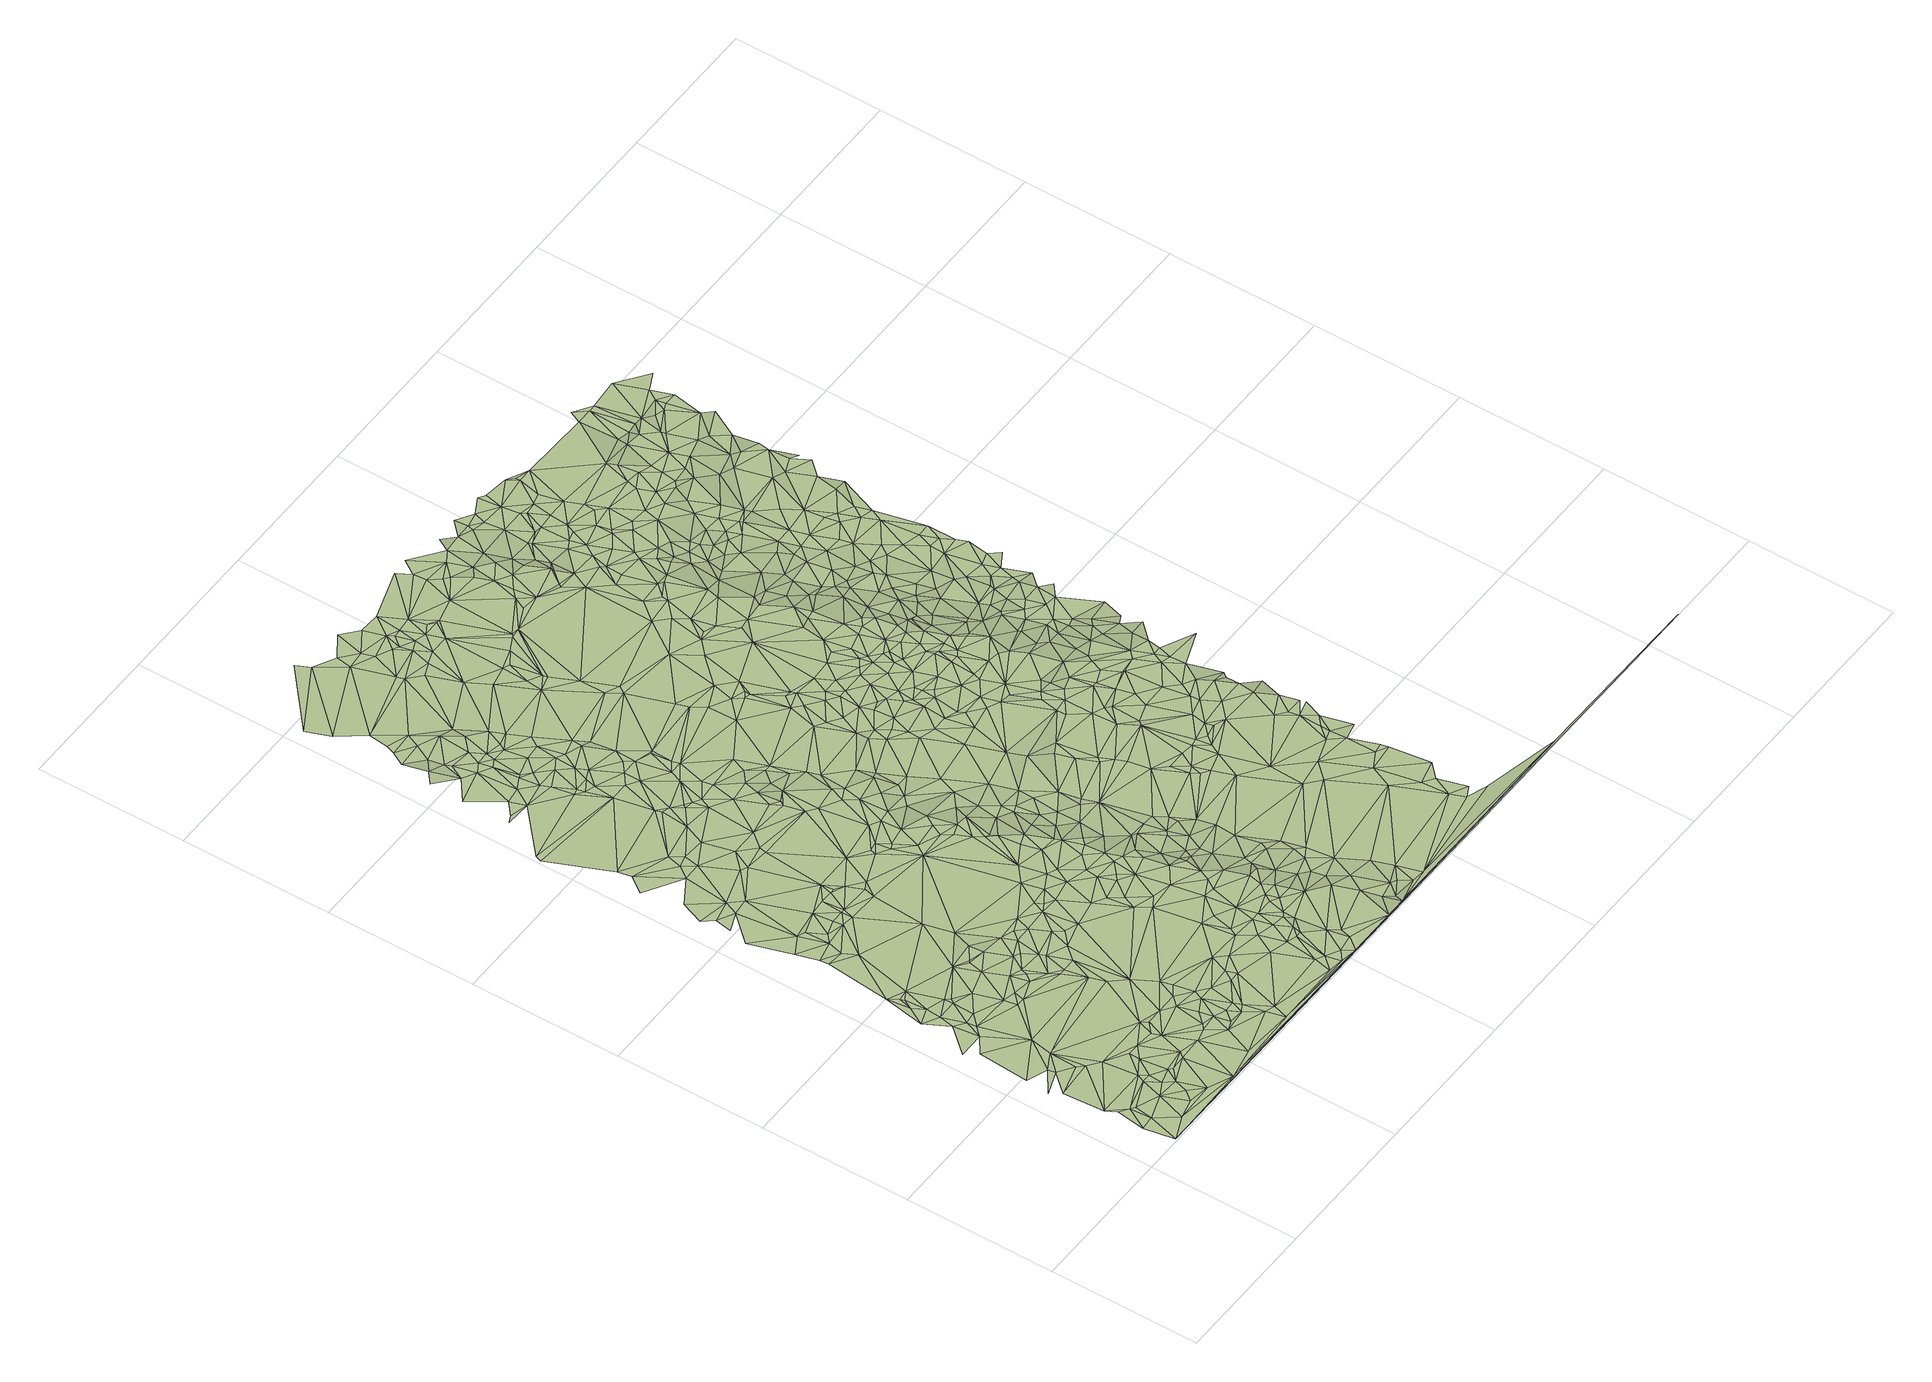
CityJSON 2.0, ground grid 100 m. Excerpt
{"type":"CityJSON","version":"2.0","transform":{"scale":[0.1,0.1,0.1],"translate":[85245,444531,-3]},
"CityObjects":{
"terrain1":{"type":"TINRelief","geometry":[{"type":"CompositeSurface","lod":"2","boundaries":[[[0,1,2]],[[3,0,4]],[[4,0,2]],[[5,2,1]],[[6,3,4]],[[7,4,2]],[[8,7,2]],[[8,2,5]],[[9,10,6]],[[11,6,4]],[[12,4,7]],[[13,14,15]],[[5,1,16]],[[8,5,17]],[[10,18,15]],[[8,12,7]],[[9,18,10]],[[19,17,5]],[[20,9,6]],[[11,4,12]],[[11,20,6]],[[21,22,13]],[[21,23,22]],[[8,17,24]],[[13,15,25]],[[26,12,8]],[[25,15,18]],[[27,8,24]],[[24,17,19]],[[27,26,8]],[[28,29,30]],[[25,18,9]],[[19,5,16]],[[31,12,26]],[[21,13,25]],[[11,12,31]],[[21,29,23]],[[27,24,19]],[[25,9,20]],[[31,26,32]],[[27,32,26]],[[30,33,34]],[[35,11,31]],[[30,29,36]],[[37,20,11]],[[21,38,29]],[[36,29,38]],[[34,33,39]],[[30,36,33]],[[27,40,32]],[[35,31,32]],[[41,34,39]],[[42,34,41]],[[27,19,43]],[[37,11,35]],[[27,43,40]],[[44,36,38]],[[19,16,43]],[[41,39,45]],[[42,41,46]],[[47,33,36]],[[37,48,20]],[[41,45,46]],[[25,20,49]],[[33,50,39]],[[40,51,32]],[[35,32,51]],[[44,47,36]],[[52,38,21]],[[37,35,48]],[[53,45,39]],[[42,46,53]],[[47,50,33]],[[46,45,53]],[[40,43,51]],[[53,39,50]],[[54,44,38]],[[48,35,51]],[[48,49,20]],[[47,55,50]],[[44,56,47]],[[43,16,57]],[[52,54,38]],[[21,25,58]],[[52,21,59]],[[60,42,53]],[[56,55,47]],[[48,51,61]],[[43,57,51]],[[54,56,44]],[[60,62,42]],[[57,16,63]],[[48,61,64]],[[65,53,50]],[[61,51,57]],[[48,64,49]],[[65,50,55]],[[62,66,67]],[[68,69,70]],[[52,71,54]],[[16,1,72]],[[73,25,49]],[[68,67,74]],[[65,55,56]],[[52,59,71]],[[59,21,58]],[[64,61,75]],[[60,66,62]],[[64,75,49]],[[66,74,67]],[[61,57,76]],[[54,77,56]],[[68,74,69]],[[16,78,63]],[[57,63,79]],[[80,70,69]],[[54,71,81]],[[61,82,75]],[[59,83,71]],[[61,76,84]],[[85,80,86]],[[58,25,73]],[[57,79,76]],[[65,56,77]],[[75,82,49]],[[54,81,77]],[[86,87,88]],[[74,89,69]],[[60,53,90]],[[61,84,91]],[[60,92,66]],[[93,88,87]],[[71,83,81]],[[61,91,82]],[[94,89,74]],[[92,74,66]],[[65,90,53]],[[80,87,86]],[[59,95,83]],[[76,79,96]],[[76,96,84]],[[65,77,97]],[[63,98,79]],[[80,69,99]],[[89,100,69]],[[92,94,74]],[[81,83,101]],[[82,102,49]],[[65,97,103]],[[104,96,79]],[[59,58,95]],[[94,100,89]],[[105,84,96]],[[91,84,105]],[[106,81,101]],[[101,83,107]],[[80,99,87]],[[77,81,108]],[[100,99,69]],[[109,104,79]],[[60,110,92]],[[77,111,97]],[[93,87,112]],[[95,107,83]],[[73,49,102]],[[65,103,113]],[[92,114,94]],[[82,91,115]],[[106,101,107]],[[63,78,98]],[[116,96,104]],[[117,118,112]],[[94,114,100]],[[106,108,81]],[[97,111,103]],[[77,108,111]],[[119,105,96]],[[119,91,105]],[[109,79,98]],[[60,90,110]],[[109,116,104]],[[95,120,107]],[[119,96,116]],[[82,115,121]],[[113,103,111]],[[65,113,122]],[[58,120,95]],[[106,107,123]],[[124,114,92]],[[82,121,102]],[[125,115,91]],[[124,100,114]],[[106,126,108]],[[125,91,119]],[[109,127,116]],[[65,122,90]],[[120,128,107]],[[110,124,92]],[[129,87,99]],[[130,131,117]],[[119,116,127]],[[106,123,126]],[[58,73,132]],[[117,112,133]],[[134,112,87]],[[58,132,120]],[[109,98,135]],[[109,135,127]],[[123,107,128]],[[124,136,100]],[[73,102,132]],[[125,137,115]],[[110,138,124]],[[111,108,139]],[[115,137,121]],[[113,111,139]],[[100,140,99]],[[120,132,128]],[[141,98,78]],[[141,135,98]],[[16,72,78]],[[119,127,142]],[[124,138,136]],[[130,117,133]],[[126,143,108]],[[125,119,142]],[[129,134,87]],[[122,113,139]],[[126,123,143]],[[134,133,112]],[[136,140,100]],[[108,143,139]],[[144,127,135]],[[110,145,138]],[[132,102,146]],[[147,148,149]],[[138,150,136]],[[110,90,145]],[[129,99,151]],[[147,149,131]],[[128,132,146]],[[140,151,99]],[[144,142,127]],[[152,135,141]],[[123,128,153]],[[134,154,133]],[[130,133,154]],[[123,155,143]],[[136,150,140]],[[143,156,139]],[[138,157,150]],[[158,137,125]],[[158,121,137]],[[122,139,159]],[[128,146,153]],[[144,135,152]],[[138,145,160]],[[158,125,142]],[[138,160,157]],[[141,78,161]],[[162,131,130]],[[150,163,140]],[[123,153,155]],[[143,155,156]],[[102,164,146]],[[165,142,144]],[[166,167,168]],[[157,163,150]],[[129,169,134]],[[139,156,159]],[[170,154,134]],[[157,140,163]],[[168,148,171]],[[129,151,169]],[[172,102,121]],[[173,153,146]],[[158,142,165]],[[155,159,156]],[[174,130,154]],[[165,144,152]],[[166,168,175]],[[169,170,134]],[[140,176,151]],[[145,177,160]],[[90,122,178]],[[160,177,157]],[[173,146,164]],[[152,141,179]],[[147,171,148]],[[151,180,169]],[[157,181,140]],[[153,182,155]],[[174,154,170]],[[145,90,178]],[[147,131,162]],[[183,175,184]],[[165,152,185]],[[182,159,155]],[[151,176,180]],[[173,182,153]],[[122,159,186]],[[175,168,187]],[[188,164,102]],[[157,177,181]],[[158,189,121]],[[140,181,176]],[[158,165,185]],[[190,191,192]],[[183,184,191]],[[78,193,161]],[[194,130,174]],[[173,164,182]],[[141,161,195]],[[141,195,179]],[[194,162,130]],[[169,196,170]],[[184,175,187]],[[145,178,177]],[[182,197,159]],[[198,187,168]],[[185,152,179]],[[169,180,196]],[[199,192,191]],[[192,200,201]],[[202,168,171]],[[202,198,168]],[[78,72,193]],[[172,188,102]],[[122,186,178]],[[203,182,164]],[[172,121,189]],[[199,200,192]],[[184,204,191]],[[199,191,204]],[[177,205,181]],[[158,185,206]],[[182,207,197]],[[186,159,197]],[[174,170,208]],[[209,187,198]],[[203,207,182]],[[210,184,187]],[[201,211,212]],[[201,200,211]],[[209,210,187]],[[208,170,196]],[[213,203,164]],[[194,174,214]],[[215,204,184]],[[202,171,216]],[[147,217,171]],[[217,216,171]],[[177,178,205]],[[180,176,218]],[[219,197,207]],[[194,214,162]],[[185,179,220]],[[174,221,214]],[[158,206,189]],[[222,199,204]],[[209,198,223]],[[210,215,184]],[[188,213,164]],[[224,210,209]],[[203,219,207]],[[225,195,161]],[[224,209,223]],[[181,218,176]],[[181,205,226]],[[227,198,202]],[[147,228,217]],[[212,229,230]],[[185,220,206]],[[174,208,221]],[[225,161,193]],[[222,204,215]],[[231,200,199]],[[227,202,216]],[[217,232,216]],[[186,197,219]],[[147,162,233]],[[196,180,218]],[[211,229,212]],[[234,179,195]],[[224,235,210]],[[227,223,198]],[[235,215,210]],[[236,230,229]],[[217,228,232]],[[237,214,221]],[[147,233,228]],[[231,211,200]],[[238,162,214]],[[220,179,234]],[[222,231,199]],[[239,224,223]],[[205,240,226]],[[213,241,203]],[[235,242,215]],[[222,215,242]],[[237,221,243]],[[203,241,219]],[[206,244,189]],[[245,195,225]],[[239,235,224]],[[188,246,213]],[[225,193,247]],[[248,216,232]],[[178,249,205]],[[181,226,250]],[[243,221,208]],[[249,240,205]],[[227,216,248]],[[233,162,238]],[[245,234,195]],[[208,196,251]],[[228,252,232]],[[231,229,211]],[[253,186,219]],[[237,254,214]],[[193,72,247]],[[243,208,255]],[[188,256,246]],[[244,257,189]],[[258,244,206]],[[259,223,227]],[[258,206,220]],[[260,240,249]],[[261,242,235]],[[228,233,262]],[[178,186,263]],[[178,264,249]],[[265,266,267]],[[239,223,259]],[[268,222,242]],[[239,261,235]],[[269,220,234]],[[251,196,270]],[[172,271,188]],[[248,232,252]],[[213,246,272]],[[245,225,273]],[[250,226,240]],[[253,219,241]],[[264,260,249]],[[237,243,254]],[[228,262,252]],[[208,251,255]],[[188,271,256]],[[238,214,254]],[[268,231,222]],[[196,274,270]],[[225,247,275]],[[196,218,274]],[[213,272,241]],[[263,186,253]],[[259,227,248]],[[181,276,218]],[[181,250,276]],[[245,277,234]],[[254,243,255]],[[261,278,242]],[[262,233,238]],[[172,189,279]],[[258,220,269]],[[280,229,231]],[[273,225,275]],[[256,281,246]],[[282,257,244]],[[269,234,277]],[[247,72,283]],[[284,267,236]],[[279,189,257]],[[260,285,240]],[[258,282,244]],[[239,286,261]],[[287,264,178]],[[245,273,277]],[[264,288,260]],[[253,241,289]],[[290,268,242]],[[259,248,291]],[[290,242,278]],[[239,259,286]],[[268,280,231]],[[255,251,292]],[[272,246,281]],[[293,178,263]],[[247,283,275]],[[172,294,271]],[[1,295,72]],[[250,240,285]],[[248,252,296]],[[297,254,255]],[[258,269,298]],[[262,299,252]],[[261,300,278]],[[301,236,229]],[[241,302,289]],[[256,271,303]],[[297,255,292]],[[286,259,291]],[[262,238,304]],[[260,288,285]],[[272,302,241]],[[273,305,277]],[[269,277,306]],[[238,254,307]],[[251,270,308]],[[290,280,268]],[[309,287,178]],[[258,298,282]],[[279,257,282]],[[274,310,270]],[[248,296,291]],[[172,279,294]],[[298,269,306]],[[286,311,261]],[[256,303,281]],[[273,275,305]],[[263,253,312]],[[309,178,293]],[[261,311,300]],[[290,278,300]],[[238,307,304]],[[310,308,270]],[[253,289,312]],[[313,288,264]],[[306,277,305]],[[275,283,314]],[[262,304,299]],[[272,281,315]],[[252,299,316]],[[292,251,317]],[[313,264,287]],[[274,218,318]],[[251,308,317]],[[298,306,319]],[[265,320,266]],[[286,291,321]],[[296,252,316]],[[294,303,271]],[[274,318,310]],[[276,318,218]],[[280,301,229]],[[283,72,322]],[[306,305,319]],[[293,263,323]],[[297,324,254]],[[315,281,303]],[[325,276,250]],[[254,324,307]],[[318,308,310]],[[302,326,289]],[[327,263,312]],[[279,282,328]],[[286,321,311]],[[272,329,302]],[[298,330,282]],[[288,331,285]],[[298,319,332]],[[321,291,296]],[[323,263,333]],[[272,315,329]],[[327,333,263]],[[284,265,267]],[[334,250,285]],[[304,316,299]],[[304,307,335]],[[314,283,322]],[[309,336,287]],[[317,308,337]],[[313,338,288]],[[329,315,303]],[[318,337,308]],[[298,332,330]],[[294,279,339]],[[336,313,287]],[[307,324,340]],[[334,325,250]],[[292,317,341]],[[297,292,342]],[[309,293,336]],[[343,305,275]],[[312,289,344]],[[335,307,340]],[[296,316,345]],[[321,296,345]],[[346,318,276]],[[339,279,328]],[[334,285,331]],[[304,347,316]],[[348,332,319]],[[344,289,326]],[[284,236,349]],[[349,236,301]],[[319,305,343]],[[288,350,331]],[[325,346,276]],[[351,303,294]],[[302,352,326]],[[302,329,352]],[[290,353,280]],[[323,333,354]],[[304,335,347]],[[338,350,288]],[[297,342,324]],[[275,314,355]],[[328,282,356]],[[282,330,357]],[[327,312,358]],[[293,323,359]],[[336,338,313]],[[360,329,303]],[[348,330,332]],[[327,358,333]],[[335,340,347]],[[361,317,337]],[[292,341,342]],[[293,359,336]],[[359,323,354]],[[290,300,362]],[[294,339,363]],[[318,364,337]],[[348,319,343]],[[341,317,361]],[[351,294,363]],[[312,365,358]],[[360,303,366]],[[282,357,356]],[[351,366,303]],[[312,344,365]],[[334,367,325]],[[360,352,329]],[[311,368,300]],[[354,333,369]],[[370,334,331]],[[352,371,326]],[[339,328,372]],[[367,346,325]],[[348,373,330]],[[344,326,371]],[[346,374,318]],[[361,337,364]],[[336,375,338]],[[280,376,301]],[[333,358,369]],[[311,321,368]],[[374,364,318]],[[343,275,355]],[[331,350,377]],[[314,322,378]],[[359,354,369]],[[357,330,373]],[[341,361,379]],[[370,331,377]],[[336,359,375]],[[328,356,372]],[[348,380,373]],[[348,343,380]],[[339,372,363]],[[280,353,376]],[[381,358,365]],[[342,341,379]],[[360,366,382]],[[344,371,383]],[[351,363,384]],[[367,385,346]],[[361,364,379]],[[351,386,366]],[[387,371,352]],[[388,365,344]],[[314,378,355]],[[334,389,367]],[[321,345,390]],[[385,374,346]],[[338,391,350]],[[351,384,392]],[[360,393,352]],[[374,379,364]],[[290,362,353]],[[370,389,334]],[[345,316,394]],[[382,366,386]],[[351,392,386]],[[284,395,265]],[[396,340,324]],[[383,371,387]],[[381,365,388]],[[369,358,397]],[[398,384,363]],[[316,347,394]],[[359,369,399]],[[381,397,358]],[[338,375,391]],[[359,399,375]],[[360,382,393]],[[357,400,356]],[[357,373,401]],[[396,347,340]],[[300,368,362]],[[402,344,383]],[[370,377,403]],[[391,377,350]],[[363,372,404]],[[380,405,373]],[[380,343,405]],[[398,392,384]],[[367,406,385]],[[387,352,393]],[[407,324,342]],[[388,344,402]],[[408,322,409]],[[398,363,404]],[[372,356,410]],[[357,401,400]],[[284,349,411]],[[378,322,408]],[[412,386,392]],[[370,403,389]],[[367,389,406]],[[382,386,413]],[[414,381,388]],[[284,415,395]],[[399,369,416]],[[402,383,387]],[[398,412,392]],[[405,401,373]],[[416,369,397]],[[375,399,391]],[[356,400,410]],[[414,397,381]],[[343,355,417]],[[377,418,403]],[[376,419,301]],[[407,342,379]],[[382,413,393]],[[349,301,420]],[[284,411,415]],[[405,343,421]],[[321,390,368]],[[372,422,404]],[[372,410,422]],[[389,403,423]],[[398,424,412]],[[425,408,409]],[[343,417,421]],[[412,426,386]],[[401,410,400]],[[398,404,424]],[[414,388,427]],[[391,428,377]],[[429,416,397]],[[376,353,419]],[[429,397,414]],[[389,423,406]],[[427,388,402]],[[413,386,426]],[[430,411,349]],[[423,403,418]],[[377,428,418]],[[378,431,355]],[[374,432,379]],[[378,408,433]],[[395,415,434]],[[385,432,374]],[[345,394,390]],[[399,416,435]],[[301,419,420]],[[433,408,425]],[[399,435,391]],[[417,355,431]],[[412,424,436]],[[429,414,437]],[[405,438,401]],[[430,349,420]],[[439,324,407]],[[425,409,440]],[[401,441,410]],[[442,393,413]],[[443,387,393]],[[414,427,437]],[[362,444,353]],[[429,445,416]],[[412,436,426]],[[402,387,443]],[[396,324,439]],[[394,347,446]],[[378,433,431]],[[396,446,347]],[[362,368,447]],[[422,410,441]],[[405,421,438]],[[413,426,448]],[[427,402,449]],[[419,353,450]],[[385,406,451]],[[404,422,452]],[[435,428,391]],[[433,425,453]],[[415,411,454]],[[442,413,448]],[[436,448,426]],[[429,437,445]],[[424,404,455]],[[445,435,416]],[[362,447,444]],[[456,421,417]],[[453,425,440]],[[423,457,406]],[[443,393,442]],[[401,458,441]],[[401,438,458]],[[456,417,431]],[[430,454,411]],[[415,459,434]],[[422,441,460]],[[461,447,368]],[[402,443,449]],[[424,455,436]],[[427,462,437]],[[419,450,420]],[[423,418,463]],[[464,440,409]],[[456,438,421]],[[430,420,465]],[[436,466,448]],[[442,448,467]],[[422,460,452]],[[427,449,462]],[[468,431,433]],[[461,368,469]],[[470,368,390]],[[415,454,459]],[[404,452,455]],[[407,379,471]],[[444,472,353]],[[450,353,472]],[[470,469,368]],[[445,437,462]],[[430,465,454]],[[473,433,453]],[[447,474,444]],[[385,451,432]],[[467,448,475]],[[461,474,447]],[[443,442,467]],[[465,420,476]],[[475,448,466]],[[456,431,468]],[[477,418,428]],[[450,476,420]],[[473,453,440]],[[478,449,443]],[[460,441,479]],[[471,379,432]],[[436,480,466]],[[462,449,478]],[[438,481,458]],[[458,479,441]],[[456,481,438]],[[454,465,482]],[[436,455,480]],[[473,468,433]],[[483,390,394]],[[452,460,479]],[[482,465,476]],[[406,457,451]],[[423,463,457]],[[483,470,390]],[[481,479,458]],[[435,484,428]],[[473,440,464]],[[475,466,480]],[[450,485,476]],[[486,444,474]],[[461,486,474]],[[445,487,435]],[[454,482,488]],[[482,476,488]],[[477,463,418]],[[439,407,489]],[[450,472,485]],[[454,490,459]],[[486,472,444]],[[488,476,485]],[[445,462,491]],[[396,492,446]],[[454,488,490]],[[396,439,492]],[[461,469,493]],[[72,295,322]],[[477,428,484]],[[489,407,494]],[[470,493,469]],[[462,478,495]],[[451,496,432]],[[478,443,497]],[[461,498,486]],[[407,471,494]],[[499,451,457]],[[488,485,500]],[[499,457,463]],[[443,467,501]],[[467,475,501]],[[435,487,484]],[[394,446,502]],[[472,503,485]],[[439,489,492]],[[488,500,490]],[[445,491,487]],[[483,394,502]],[[451,504,496]],[[505,432,496]],[[500,485,506]],[[486,498,472]],[[475,480,507]],[[499,463,508]],[[506,485,503]],[[471,432,505]],[[509,455,452]],[[477,510,463]],[[510,508,463]],[[461,493,498]],[[511,503,472]],[[512,452,479]],[[489,494,513]],[[509,480,455]],[[491,462,514]],[[494,471,515]],[[499,516,451]],[[512,479,481]],[[500,506,511]],[[511,472,517]],[[498,517,472]],[[502,446,492]],[[506,503,511]],[[518,481,456]],[[451,516,504]],[[514,462,495]],[[494,515,513]],[[478,497,495]],[[519,496,504]],[[499,508,520]],[[492,489,521]],[[519,505,496]],[[522,515,471]],[[489,513,521]],[[477,523,510]],[[483,524,470]],[[477,484,523]],[[510,520,508]],[[443,525,497]],[[526,456,468]],[[527,471,505]],[[521,513,515]],[[443,501,528]],[[443,528,525]],[[526,468,473]],[[295,409,322]],[[522,471,527]],[[499,520,529]],[[475,507,501]],[[499,529,516]],[[530,515,522]],[[498,493,517]],[[487,531,484]],[[532,473,464]],[[533,500,511]],[[521,515,530]],[[527,505,519]],[[490,500,534]],[[523,484,531]],[[519,504,535]],[[480,536,507]],[[504,516,535]],[[530,522,527]],[[533,511,517]],[[510,523,537]],[[480,538,536]],[[510,537,520]],[[491,514,539]],[[492,521,540]],[[509,538,480]],[[509,452,512]],[[541,495,497]],[[527,519,542]],[[514,495,539]],[[516,529,543]],[[523,531,544]],[[545,529,520]],[[519,535,542]],[[483,502,524]],[[502,492,540]],[[539,495,541]],[[541,497,525]],[[530,527,546]],[[470,547,493]],[[516,548,535]],[[523,544,537]],[[493,549,517]],[[491,550,487]],[[551,500,533]],[[487,552,531]],[[545,543,529]],[[518,512,481]],[[527,542,546]],[[542,535,548]],[[295,464,409]],[[545,520,553]],[[537,553,520]],[[507,554,501]],[[544,531,555]],[[516,543,556]],[[533,517,549]],[[521,530,557]],[[516,556,548]],[[558,534,500]],[[518,456,526]],[[551,558,500]],[[542,548,559]],[[560,554,507]],[[560,507,536]],[[491,539,550]],[[544,555,561]],[[542,559,546]],[[562,501,554]],[[545,556,543]],[[493,563,549]],[[538,560,536]],[[537,564,553]],[[544,565,537]],[[544,561,565]],[[555,531,552]],[[521,557,540]],[[487,566,552]],[[545,553,567]],[[493,568,563]],[[569,541,525]],[[1,570,295]],[[470,524,547]],[[502,540,571]],[[557,530,546]],[[560,562,554]],[[553,564,567]],[[526,473,532]],[[572,528,501]],[[537,565,564]],[[573,539,541]],[[572,525,528]],[[545,567,556]],[[559,548,574]],[[532,464,575]],[[487,550,566]],[[556,574,548]],[[576,551,533]],[[538,577,560]],[[509,577,538]],[[561,555,578]],[[579,546,559]],[[567,564,580]],[[565,581,564]],[[576,533,582]],[[572,501,562]],[[509,512,583]],[[580,564,581]],[[533,549,584]],[[575,464,585]],[[555,552,578]],[[549,563,568]],[[560,586,562]],[[587,502,571]],[[582,533,588]],[[571,540,557]],[[561,589,565]],[[567,590,556]],[[547,568,493]],[[591,550,539]],[[509,583,577]],[[524,502,587]],[[559,574,592]],[[565,593,581]],[[577,586,560]],[[533,584,588]],[[557,546,579]],[[573,541,569]],[[579,559,592]],[[556,590,574]],[[573,591,539]],[[569,525,572]],[[561,578,589]],[[549,568,594]],[[578,552,566]],[[567,580,595]],[[551,596,558]],[[565,589,593]],[[576,596,551]],[[584,549,594]],[[580,581,597]],[[567,595,590]],[[598,512,518]],[[598,583,512]],[[572,562,586]],[[581,593,597]],[[576,582,596]],[[599,571,600]],[[577,601,586]],[[592,574,602]],[[590,602,574]],[[596,603,558]],[[599,604,571]],[[571,557,605]],[[579,592,606]],[[594,568,607]],[[582,588,608]],[[587,571,604]],[[580,597,595]],[[589,597,593]],[[550,609,566]],[[586,601,610]],[[584,594,607]],[[571,605,600]],[[572,586,610]],[[611,578,566]],[[588,584,608]],[[609,612,566]],[[579,606,613]],[[557,579,614]],[[582,608,596]],[[592,602,606]],[[599,600,604]],[[615,550,591]],[[518,526,616]],[[617,589,578]],[[618,619,568]],[[590,620,602]],[[611,566,612]],[[590,595,620]],[[621,569,572]],[[573,615,591]],[[547,618,568]],[[601,622,610]],[[614,579,613]],[[623,577,583]],[[598,518,616]],[[615,609,550]],[[524,587,624]],[[625,573,569]],[[526,532,626]],[[606,602,627]],[[524,628,547]],[[617,578,611]],[[596,629,603]],[[630,612,609]],[[623,601,577]],[[608,584,631]],[[613,606,632]],[[557,633,605]],[[621,634,569]],[[584,607,631]],[[568,635,607]],[[568,619,635]],[[524,624,628]],[[526,626,616]],[[606,627,632]],[[587,604,624]],[[625,569,634]],[[595,636,620]],[[295,585,464]],[[617,637,589]],[[602,638,627]],[[602,620,638]],[[630,611,612]],[[589,639,597]],[[640,622,601]],[[615,630,609]],[[596,608,629]],[[641,610,622]],[[605,633,600]],[[532,575,642]],[[643,572,610]],[[614,613,632]],[[644,583,598]],[[557,614,645]],[[626,532,646]],[[557,645,633]],[[647,595,597]],[[643,621,572]],[[637,639,589]],[[648,619,618]],[[636,649,620]],[[532,642,646]],[[620,649,638]],[[604,600,650]],[[547,648,618]],[[595,651,636]],[[652,630,615]],[[573,653,615]],[[628,654,547]],[[625,653,573]],[[621,655,634]],[[608,631,656]],[[643,610,641]],[[640,641,622]],[[623,640,601]],[[608,656,629]],[[657,632,627]],[[607,658,631]],[[630,659,611]],[[628,624,660]],[[661,607,635]],[[598,616,662]],[[663,627,638]],[[661,658,607]],[[647,597,639]],[[635,619,664]],[[650,600,633]],[[614,632,657]],[[648,664,619]],[[665,617,611]],[[652,666,630]],[[665,637,617]],[[616,626,667]],[[647,651,595]],[[643,655,621]],[[625,634,668]],[[666,659,630]],[[667,626,646]],[[669,649,636]],[[663,638,649]],[[653,652,615]],[[624,604,670]],[[628,660,671]],[[672,623,583]],[[663,657,627]],[[628,671,654]],[[656,631,658]],[[637,673,639]],[[623,641,640]],[[645,614,674]],[[654,675,547]],[[547,675,648]],[[676,661,635]],[[634,655,677]],[[651,678,636]],[[644,679,583]],[[676,658,661]],[[624,680,660]],[[625,668,653]],[[635,664,681]],[[665,673,637]],[[656,682,629]],[[648,681,664]],[[598,662,683]],[[604,650,670]],[[678,669,636]],[[663,649,669]],[[644,598,683]],[[614,657,684]],[[652,685,666]],[[647,639,686]],[[682,687,629]],[[686,639,673]],[[645,688,633]],[[668,634,677]],[[614,684,674]],[[616,689,662]],[[676,635,681]],[[647,686,651]],[[690,665,611]],[[679,672,583]],[[616,667,689]],[[653,685,652]],[[659,691,611]],[[654,671,692]],[[693,643,641]],[[660,680,671]],[[650,633,694]],[[654,692,695]],[[633,688,696]],[[624,670,680]],[[697,655,643]],[[698,641,623]],[[699,657,663]],[[633,696,694]],[[700,686,673]],[[701,651,686]],[[645,674,688]],[[666,702,659]],[[665,700,673]],[[654,695,675]],[[676,703,658]],[[653,668,704]],[[701,678,651]],[[705,656,658]],[[653,704,685]],[[690,611,706]],[[648,707,681]],[[663,669,708]],[[684,657,699]],[[709,682,656]],[[710,677,655]],[[676,681,711]],[[701,686,700]],[[678,708,669]],[[666,685,702]],[[648,675,712]],[[683,662,713]],[[689,713,662]],[[693,641,698]],[[706,611,691]],[[714,674,684]],[[644,683,715]],[[697,643,693]],[[680,716,671]],[[688,674,714]],[[710,655,697]],[[699,663,717]],[[648,712,707]],[[676,711,703]],[[663,708,718]],[[644,715,719]],[[720,685,704]],[[709,656,705]],[[705,658,703]],[[692,671,721]],[[722,684,699]],[[680,670,716]],[[723,668,677]],[[701,724,678]],[[695,712,675]],[[725,704,668]],[[711,681,707]],[[724,708,678]],[[702,691,659]],[[726,701,700]],[[670,650,727]],[[709,728,682]],[[665,729,700]],[[692,721,695]],[[717,663,718]],[[644,719,679]],[[650,694,727]],[[696,688,730]],[[696,731,694]],[[671,716,721]],[[690,729,665]],[[728,732,682]],[[722,699,717]],[[733,715,683]],[[723,677,710]],[[672,734,623]],[[726,724,701]],[[720,704,725]],[[726,700,735]],[[698,623,734]],[[696,730,731]],[[736,702,685]],[[723,725,668]],[[720,736,685]],[[737,719,715]],[[738,688,714]],[[714,684,739]],[[695,740,712]],[[711,741,703]],[[710,697,742]],[[743,718,708]],[[743,708,724]],[[709,744,728]],[[679,745,672]],[[729,735,700]],[[690,706,729]],[[711,707,746]],[[739,684,722]],[[670,747,716]],[[712,748,707]],[[749,697,693]],[[737,679,719]],[[709,705,744]],[[737,715,733]],[[705,703,741]],[[721,750,695]],[[726,751,724]],[[738,730,688]],[[752,693,698]],[[753,717,718]],[[695,750,740]],[[670,727,747]],[[754,722,717]],[[721,716,755]],[[726,735,756]],[[728,757,732]],[[746,707,748]],[[712,740,748]],[[706,691,758]],[[742,697,749]],[[738,714,759]],[[753,718,743]],[[672,745,760]],[[755,716,761]],[[751,762,724]],[[744,757,728]],[[743,724,762]],[[711,746,763]],[[711,763,741]],[[764,694,731]],[[729,756,735]],[[764,727,694]],[[702,765,691]],[[736,766,702]],[[759,714,739]],[[679,767,745]],[[716,747,761]],[[754,717,753]],[[768,720,725]],[[749,693,752]],[[737,769,679]],[[754,739,722]],[[723,710,770]],[[770,710,742]],[[726,771,751]],[[672,760,734]],[[726,756,771]],[[768,736,720]],[[772,731,730]],[[768,725,723]],[[773,702,766]],[[774,729,706]],[[746,748,775]],[[751,776,762]],[[743,762,776]],[[698,734,777]],[[744,705,778]],[[705,741,779]],[[765,758,691]],[[752,698,777]],[[738,772,730]],[[780,706,758]],[[721,755,781]],[[755,761,782]],[[773,765,702]],[[760,745,767]],[[721,781,750]],[[751,783,776]],[[740,784,748]],[[785,727,786]],[[785,747,727]],[[729,787,756]],[[761,747,782]],[[764,786,727]],[[744,778,757]],[[753,743,788]],[[763,746,789]],[[780,774,706]],[[750,784,740]],[[790,738,759]],[[771,783,751]],[[789,746,775]],[[742,749,791]],[[755,782,781]],[[792,741,763]],[[743,776,788]],[[768,723,770]],[[754,753,788]],[[793,766,736]],[[772,794,731]],[[705,779,778]],[[771,756,787]],[[748,795,775]],[[764,731,794]],[[790,772,738]],[[796,759,739]],[[754,797,739]],[[768,793,736]],[[770,742,791]],[[779,741,792]],[[747,798,782]],[[799,773,766]],[[790,759,796]],[[749,752,800]],[[784,795,748]],[[752,777,801]],[[760,802,734]],[[803,776,783]],[[771,804,783]],[[802,777,734]],[[785,798,747]],[[750,781,805]],[[763,789,806]],[[757,778,807]],[[773,808,765]],[[809,781,782]],[[774,810,729]],[[792,763,806]],[[789,775,795]],[[811,754,788]],[[771,787,804]],[[750,805,784]],[[812,785,786]],[[813,758,765]],[[796,739,797]],[[811,797,754]],[[788,776,803]],[[793,799,766]],[[810,787,729]],[[752,801,800]],[[749,800,791]],[[768,770,814]],[[809,782,798]],[[813,780,758]],[[815,786,764]],[[799,808,773]],[[768,814,793]],[[804,816,783]],[[784,817,795]],[[770,791,818]],[[780,819,774]],[[814,770,818]],[[812,786,815]],[[778,779,820]],[[779,792,820]],[[821,798,785]],[[813,765,808]],[[784,805,817]],[[803,783,816]],[[790,822,772]],[[823,796,797]],[[778,824,807]],[[825,790,796]],[[792,806,820]],[[822,794,772]],[[788,803,826]],[[827,804,787]],[[812,828,785]],[[829,809,798]],[[830,764,794]],[[811,788,831]],[[789,795,832]],[[819,810,774]],[[813,819,780]],[[821,785,828]],[[789,833,806]],[[793,834,799]],[[814,818,835]],[[821,829,798]],[[809,836,781]],[[799,837,808]],[[838,787,810]],[[831,788,826]],[[793,814,839]],[[825,796,823]],[[840,817,805]],[[803,816,826]],[[781,836,805]],[[827,816,804]],[[830,815,764]],[[811,841,797]],[[795,817,842]],[[825,822,790]],[[843,787,838]],[[820,806,833]],[[844,813,808]],[[814,835,839]],[[823,797,841]],[[843,827,787]],[[778,845,824]],[[789,832,846]],[[799,834,847]],[[844,808,837]],[[789,846,833]],[[799,847,837]],[[793,848,834]],[[812,815,849]],[[829,836,809]],[[812,849,828]],[[844,819,813]],[[822,850,794]],[[811,831,851]],[[793,839,848]],[[778,820,852]],[[840,842,817]],[[830,794,850]],[[853,810,819]],[[791,854,818]],[[855,831,826]],[[856,826,816]],[[795,842,832]],[[853,838,810]],[[821,857,829]],[[836,840,805]],[[821,828,857]],[[825,823,858]],[[811,851,841]],[[820,833,859]],[[835,818,854]],[[855,826,856]],[[823,841,858]],[[844,837,860]],[[837,847,860]],[[855,851,831]],[[778,852,845]],[[861,843,838]],[[844,862,819]],[[863,828,849]],[[864,849,815]],[[865,815,830]],[[820,859,852]],[[834,866,847]],[[853,861,838]],[[846,832,842]],[[862,853,819]],[[827,867,816]],[[834,848,866]],[[863,857,828]],[[825,868,822]],[[860,847,869]],[[870,827,843]],[[856,816,867]],[[836,871,840]],[[871,842,840]],[[822,872,850]],[[864,815,865]],[[865,830,850]],[[839,873,848]],[[825,858,868]],[[874,836,829]],[[866,869,847]],[[874,829,857]],[[864,863,849]],[[875,841,851]],[[858,841,875]],[[876,855,856]],[[870,843,861]],[[853,877,861]],[[822,868,872]],[[876,851,855]],[[844,860,878]],[[879,859,833]],[[865,850,872]],[[862,877,853]],[[873,866,848]],[[870,880,827]],[[827,881,867]],[[844,878,862]],[[845,852,882]],[[827,880,881]],[[863,883,857]],[[876,856,867]],[[884,869,866]],[[879,852,859]],[[885,871,836]],[[860,869,886]],[[887,875,851]],[[864,888,863]],[[889,846,842]],[[890,864,865]],[[887,851,876]],[[845,882,879]],[[891,858,875]],[[891,868,858]],[[874,857,883]],[[874,885,836]],[[871,892,842]],[[865,872,893]],[[879,882,852]],[[861,877,894]],[[868,895,872]],[[896,833,846]],[[862,897,877]],[[870,861,894]],[[888,883,863]],[[860,886,878]],[[884,886,869]],[[890,888,864]],[[870,898,880]],[[890,865,893]],[[862,878,897]],[[893,872,895]],[[880,898,881]],[[885,899,871]],[[900,895,868]],[[897,894,877]],[[891,900,868]],[[901,875,887]],[[902,876,867]],[[889,842,892]],[[891,875,901]],[[870,903,898]],[[870,894,903]],[[879,833,896]],[[874,904,885]],[[902,867,881]],[[899,892,871]],[[874,883,905]],[[888,906,883]],[[907,887,876]],[[890,906,888]],[[878,908,897]],[[898,909,881]],[[890,893,910]],[[874,905,904]],[[896,846,889]],[[906,905,883]],[[901,887,907]],[[897,911,894]],[[890,910,906]],[[898,903,912]],[[902,881,909]],[[904,913,885]],[[885,913,899]],[[903,894,911]],[[914,907,876]],[[915,895,900]],[[914,876,902]],[[916,893,895]],[[898,912,909]],[[891,915,900]],[[917,910,893]],[[903,911,912]],[[899,918,892]],[[918,889,892]],[[919,891,901]],[[915,920,895]],[[917,893,916]],[[913,921,899]],[[905,922,904]],[[916,895,920]],[[912,923,909]],[[919,901,907]],[[891,924,915]],[[904,922,913]],[[902,909,925]],[[914,926,907]],[[899,921,927]],[[928,889,918]],[[899,927,918]],[[914,902,929]],[[928,896,889]],[[930,905,906]],[[931,923,912]],[[919,924,891]],[[925,909,923]],[[913,922,921]],[[932,906,910]],[[919,907,926]],[[902,933,929]],[[934,920,915]],[[914,929,926]],[[916,920,934]],[[902,925,933]],[[928,918,935]],[[924,934,915]],[[932,910,917]],[[930,922,905]],[[936,879,896]],[[918,927,935]],[[921,937,927]],[[922,937,921]],[[926,929,938]],[[932,917,916]],[[929,933,938]],[[919,926,938]],[[928,939,896]],[[924,940,934]],[[919,941,924]],[[942,930,906]],[[928,935,939]],[[916,934,943]],[[924,941,940]],[[932,942,906]],[[919,938,941]],[[944,935,927]],[[937,944,927]],[[945,937,922]],[[943,934,940]],[[930,945,922]],[[896,939,946]],[[944,939,935]],[[932,916,947]],[[936,896,946]],[[945,944,937]],[[916,943,948]],[[949,940,941]],[[947,916,948]],[[949,943,940]],[[930,950,945]],[[942,950,930]],[[951,939,944]],[[952,946,939]],[[945,953,944]],[[951,952,939]],[[932,954,942]],[[948,943,949]],[[955,951,944]],[[956,950,942]],[[950,953,945]],[[932,947,954]],[[955,944,957]],[[958,936,946]],[[953,957,944]],[[958,946,952]],[[951,959,952]],[[956,942,954]],[[947,948,960]],[[958,961,936]],[[947,962,954]],[[958,952,959]],[[963,951,955]],[[947,960,962]],[[950,964,953]],[[963,959,951]],[[956,965,950]],[[966,961,958]],[[950,965,964]],[[956,954,967]],[[966,958,959]],[[968,954,962]],[[969,955,957]],[[966,959,963]],[[970,963,955]],[[956,967,965]],[[953,971,957]],[[964,971,953]],[[970,955,969]],[[969,957,971]],[[970,972,963]],[[964,965,973]],[[966,963,974]],[[970,969,972]],[[964,973,971]],[[975,963,972]],[[969,971,976]],[[969,976,972]],[[974,963,975]],[[977,976,971]],[[977,972,976]],[[975,972,977]],[[974,975,978]]]}]}
},
"vertices":[
[210,200,23],[246,0,26],[305,210,23],[237,390,25],[293,350,26],[410,70,26],[198,460,25],[323,330,25],[476,270,23],[431,750,26],[178,730,26],[540,460,25],[516,410,26],[284,910,25],[129,800,26],[291,860,26],[839,10,25],[539,100,26],[391,790,26],[678,80,25],[512,690,25],[428,1120,24],[146,960,26],[171,1300,21],[594,170,24],[397,970,25],[569,320,22],[623,260,23],[112,1380,22],[281,1380,22],[260,1550,23],[575,410,25],[673,350,23],[277,1650,23],[173,1710,23],[652,530,24],[327,1500,23],[651,600,25],[339,1440,22],[288,1750,22],[698,330,23],[244,1830,22],[223,1980,22],[798,330,23],[409,1510,22],[277,1890,21],[267,1920,21],[411,1650,22],[732,600,24],[889,690,26],[407,1710,23],[828,370,23],[609,1340,23],[337,1930,22],[595,1430,22],[434,1680,23],[543,1610,18],[960,340,24],[1017,1130,25],[662,1340,24],[421,2310,25],[876,530,24],[266,2410,23],[1049,50,26],[855,590,24],[652,1820,18],[373,2400,25],[261,2470,24],[215,2610,28],[338,2680,30],[127,2890,28],[678,1410,23],[2053,0,23],[1049,1030,25],[401,2500,24],[922,650,24],[1045,360,24],[711,1660,20],[1397,30,24],[1124,240,25],[288,3070,32],[773,1510,22],[1029,650,24],[799,1390,25],[1082,390,24],[163,3020,30],[178,3130,31],[326,3160,31],[122,3200,31],[392,2660,28],[825,2150,26],[1110,590,24],[567,2520,24],[179,3350,32],[455,2550,24],[946,1280,25],[1167,370,22],[733,1760,17],[1365,150,24],[401,3080,32],[540,2710,28],[836,1440,24],[1134,930,27],[747,1770,16],[1189,270,22],[1149,460,23],[852,1480,23],[911,1340,24],[910,1580,24],[1288,260,24],[643,2510,25],[847,1740,19],[357,3460,30],[840,1840,16],[557,2580,25],[1168,650,23],[1245,340,24],[194,3720,32],[115,3610,31],[1245,510,23],[984,1280,26],[1217,780,26],[873,1960,25],[1005,1470,25],[640,2580,26],[1267,570,24],[954,1560,23],[1314,340,26],[1022,1430,25],[583,3240,31],[439,3640,31],[176,3810,32],[1076,1280,26],[416,3540,31],[476,3460,30],[1336,290,25],[647,2720,28],[1238,700,26],[667,2580,26],[989,1720,25],[749,2800,29],[1427,130,25],[1346,510,24],[1027,1630,24],[1457,450,25],[847,2500,29],[1154,1370,26],[642,4160,32],[15,4260,33],[1,4220,32],[732,2720,27],[626,3220,31],[1521,450,26],[1196,1510,26],[496,3560,30],[1136,1630,25],[1076,1690,25],[818,2680,27],[1545,640,26],[1168,1730,26],[865,2570,28],[1837,30,26],[696,3910,31],[766,2720,27],[1329,1420,27],[1500,520,25],[196,4560,32],[150,4540,32],[316,4530,33],[689,3350,32],[640,3550,30],[542,4360,32],[1674,1140,30],[1241,1450,26],[697,3690,30],[277,4630,36],[780,3200,32],[915,2600,30],[1271,2450,29],[1763,390,25],[793,3250,31],[1005,2800,30],[1293,1640,27],[133,4850,36],[365,4910,35],[1614,570,25],[1408,1870,29],[389,4650,32],[1612,1230,30],[1730,840,30],[144,5080,35],[281,4960,33],[214,5140,42],[1941,20,24],[713,3870,30],[1867,150,23],[872,3350,31],[1323,1720,27],[488,4560,32],[312,5100,33],[292,5200,34],[177,5300,36],[517,4500,32],[1410,1630,28],[332,5060,33],[1125,2680,31],[1760,630,26],[1348,1670,27],[890,3670,31],[468,4690,34],[456,4860,33],[346,5310,36],[225,5390,34],[1505,1450,29],[762,3850,31],[436,4950,33],[581,4370,32],[592,4320,32],[1175,3200,32],[1442,1730,28],[1839,530,25],[812,3780,31],[469,5040,35],[547,4650,31],[491,4700,34],[1919,120,23],[1134,2720,30],[636,4560,34],[659,4300,32],[386,5400,35],[246,5450,36],[487,5250,35],[675,4370,32],[762,4160,32],[1889,360,24],[511,4890,33],[260,5580,36],[828,3800,31],[843,4110,32],[625,4740,33],[1196,2730,30],[1562,1660,29],[523,4950,33],[871,3770,31],[1789,680,27],[1955,340,24],[1588,1400,29],[2007,70,23],[712,4470,32],[1211,2630,29],[1289,2840,32],[1021,3590,32],[745,4400,32],[1551,1790,29],[965,3920,33],[919,3740,30],[1650,1320,29],[1818,820,28],[1919,620,28],[718,4610,31],[1243,2650,30],[604,4890,32],[843,4220,31],[1513,1960,30],[1316,2520,31],[521,6160,31],[77,5910,32],[137,5750,36],[566,5130,34],[1953,500,25],[1107,3400,32],[1749,1190,29],[1694,1540,29],[1991,340,24],[1145,3330,31],[2096,230,22],[1235,3150,33],[2005,400,23],[629,4930,32],[1916,950,28],[572,5220,30],[1733,1430,29],[1943,750,28],[2125,90,22],[647,5980,33],[1358,2800,32],[731,4750,33],[1458,2460,33],[1368,2670,32],[1613,1760,28],[674,5040,35],[771,4580,32],[1052,3750,31],[1548,2300,32],[1877,1160,30],[4053,0,30],[880,4540,33],[1037,3820,30],[1974,620,29],[912,4280,31],[711,4950,33],[743,5670,34],[1703,1620,30],[1831,1370,30],[952,4220,32],[2064,430,30],[2037,490,23],[999,4000,32],[1144,3510,32],[1507,2400,32],[1161,3360,32],[777,4820,32],[1689,1920,31],[1497,2540,31],[2142,160,24],[1769,1460,30],[957,4360,33],[1169,3610,28],[1241,3400,28],[2068,510,29],[476,6250,31],[886,4610,31],[2390,0,28],[1591,2240,32],[1083,4000,33],[1371,3080,28],[1787,1710,30],[1655,2040,32],[1990,940,29],[1845,1530,30],[2121,670,30],[1440,2810,33],[2089,620,29],[1643,2190,31],[1434,3000,27],[1056,4180,33],[1581,2430,31],[1250,3490,27],[1540,2610,31],[2033,1010,31],[1069,4050,33],[1241,3670,34],[1282,3770,30],[2269,500,29],[1818,1870,30],[936,4520,30],[1412,3180,27],[1077,4190,31],[2145,590,29],[729,5720,35],[1554,2760,10],[2000,1250,31],[1874,1610,30],[914,5380,31],[1620,2230,31],[2402,410,23],[2195,830,31],[2173,740,30],[1733,2070,30],[1661,2420,29],[1910,1510,30],[1310,3570,34],[994,5230,32],[2065,1080,31],[1371,3440,34],[1803,1910,30],[1968,1410,30],[1457,3120,27],[1114,4980,32],[1757,2280,24],[1544,2930,28],[1861,1740,30],[2145,980,30],[2215,670,29],[1434,3370,34],[1700,2520,17],[831,5590,35],[1604,2810,23],[2461,250,20],[1356,3570,34],[2242,590,28],[1825,2080,26],[1989,1480,31],[1897,1780,31],[2085,1190,29],[1464,3290,33],[2060,1350,21],[1992,1700,9],[1903,1970,16],[1617,3030,34],[1300,4670,32],[1780,2590,33],[2083,1240,25],[2082,1570,18],[1358,4580,31],[662,6080,33],[1484,4210,32],[1861,2230,10],[2139,1200,14],[1779,2420,21],[2264,830,30],[2321,740,18],[1998,1870,19],[1646,2880,33],[2227,1110,18],[2368,620,16],[1611,3150,29],[1543,3930,34],[2495,120,20],[2523,0,28],[2299,890,9],[796,5910,33],[2164,1250,12],[2114,1550,20],[1919,2090,19],[767,5990,33],[1852,2310,22],[2452,480,11],[1732,2880,32],[920,5630,33],[955,5760,33],[2432,570,14],[2304,940,16],[1652,3040,32],[2217,1190,19],[2543,60,19],[2195,1400,22],[1991,2020,25],[1825,2710,31],[1897,2240,24],[896,5860,33],[2521,360,26],[1758,3540,32],[2602,140,24],[810,6180,36],[1946,2460,33],[2259,1290,26],[1997,2190,32],[2487,650,30],[1541,4120,32],[2690,40,31],[2420,870,29],[2191,1560,27],[2182,1860,34],[1130,5260,32],[1999,2290,33],[1455,4290,32],[1126,5090,32],[2220,1420,24],[2108,1940,32],[1012,5660,33],[1848,3310,37],[2406,1080,31],[2638,120,29],[966,5950,33],[2413,1210,33],[2581,510,32],[1852,3230,33],[2509,740,31],[921,6090,33],[2442,920,31],[1213,5040,31],[2120,2100,29],[1906,3140,33],[2776,30,33],[935,5840,33],[2317,1410,31],[2263,1550,31],[2680,330,33],[1221,5010,31],[1301,4840,31],[1800,3730,35],[1140,5660,34],[2729,190,33],[1176,5240,31],[2311,1470,32],[1025,5790,33],[2023,2990,32],[2147,1960,34],[2514,840,34],[2385,1330,33],[2557,690,33],[993,5910,33],[1392,4630,31],[2123,2750,34],[1102,5770,33],[1268,5300,31],[2205,2520,36],[1042,5910,33],[1666,4050,35],[1061,6080,33],[2257,2410,27],[1700,4190,33],[1434,5360,31],[1718,3990,35],[2389,2170,34],[1821,3500,33],[2448,2040,31],[1364,5350,31],[1925,3240,34],[1142,5920,33],[2567,1770,31],[1759,4540,31],[1212,5770,33],[1906,3440,34],[1859,3680,35],[1170,5810,33],[2667,1570,30],[1985,3160,34],[2802,1340,31],[2024,3070,34],[1234,5770,34],[2960,990,31],[1758,4020,34],[2352,2290,35],[1759,3980,34],[2026,3410,36],[1386,5370,30],[3055,910,29],[1960,3600,35],[2066,3200,36],[1806,4090,36],[1862,3810,34],[2128,2960,35],[1918,4770,32],[2513,1980,31],[3222,580,36],[1917,3770,35],[2541,1910,31],[2056,3330,36],[1904,3800,35],[2266,2780,36],[3365,260,33],[1401,5810,33],[1399,6190,31],[2034,3550,36],[2699,1520,30],[2240,3110,35],[2751,1480,31],[2427,2330,36],[1868,4370,29],[2471,2070,32],[2019,3640,35],[2115,3350,38],[2227,2960,36],[2165,3320,36],[2068,3750,35],[1923,5230,33],[2085,3550,37],[1627,5510,32],[2640,2470,37],[1459,6010,32],[2430,2810,37],[2208,3230,36],[2644,1690,31],[2331,2890,37],[2208,3460,37],[2102,4200,35],[1454,6100,31],[2123,3640,35],[2714,1590,30],[2308,2930,36],[2768,1690,32],[1586,5430,31],[2243,3190,37],[2332,3100,35],[2515,2770,38],[2255,3300,37],[1702,5420,30],[2751,2130,31],[5294,0,6],[1961,4460,29],[2819,2010,32],[2737,2290,35],[2239,3550,35],[3403,160,34],[1519,5940,31],[2880,1520,33],[2484,2890,35],[2209,3760,34],[2330,3240,35],[2339,3190,36],[1552,5910,31],[2968,1220,32],[1671,5690,31],[3534,110,36],[2854,1680,32],[2003,4690,31],[1628,5800,32],[2497,3030,34],[2337,3430,34],[2643,2410,36],[2286,3590,34],[2383,3140,35],[1680,5560,31],[2432,3320,33],[1639,6000,27],[2480,3180,33],[3155,1020,31],[2016,4480,30],[2092,4450,31],[2921,1590,31],[2361,3550,33],[1517,6200,32],[2061,4600,29],[2167,4320,30],[2345,3630,33],[1771,5630,30],[1696,5850,26],[2662,2590,37],[2905,1690,31],[2647,2830,34],[2589,2760,35],[2296,3790,34],[2347,3880,35],[2737,2480,35],[3291,730,34],[2594,2970,35],[1846,5350,33],[1859,5370,32],[2431,3450,33],[2845,2040,30],[2967,1650,31],[3132,1640,32],[2107,4790,30],[2811,2260,36],[3349,440,35],[2385,3600,34],[2019,4900,31],[1724,6050,25],[2711,2630,36],[1799,5770,27],[2381,3710,32],[2240,4330,30],[2848,2230,34],[1937,5480,30],[2476,3420,34],[2611,3020,33],[2456,3540,32],[2620,3180,32],[3053,1670,31],[3039,1720,31],[3478,200,34],[3056,1820,32],[3325,1080,31],[2364,4030,35],[3425,390,33],[2622,3300,32],[1980,5350,31],[2485,3520,33],[2287,4570,30],[2605,3350,32],[2805,2530,35],[2918,2410,33],[2041,5100,31],[2969,2080,28],[1827,5870,20],[2498,3740,32],[1881,5710,19],[2787,2680,36],[2110,4830,30],[1869,5620,29],[3399,790,35],[2548,3590,32],[1934,5460,30],[2744,3010,34],[2795,2620,40],[3514,480,35],[2971,2290,34],[2587,3510,31],[2307,4650,29],[2178,4910,31],[3315,1430,34],[2672,3180,32],[2441,4050,31],[2108,5260,26],[1953,5600,17],[3006,2180,31],[2638,3410,32],[3397,1310,32],[2218,4890,28],[1984,5510,16],[1849,6060,23],[3403,990,30],[2521,3860,31],[2898,2560,35],[2646,3290,32],[1780,6140,16],[2470,4170,31],[3475,750,35],[2824,3000,33],[2930,2860,31],[2124,5120,29],[3175,1850,30],[2408,4400,29],[2129,5230,29],[2369,4340,32],[3169,1910,31],[3236,1740,31],[2564,3760,30],[2717,3210,32],[2716,3300,32],[2981,2660,31],[2027,5700,30],[2950,2410,33],[2037,5870,29],[2878,2960,31],[2118,5490,30],[2664,3530,31],[1935,6020,29],[3136,2080,33],[2039,5680,29],[2155,5340,28],[3464,800,35],[2500,4060,31],[3394,1100,31],[2271,4910,26],[2663,3740,28],[2686,3600,30],[3393,1160,31],[3047,2450,31],[2285,5110,27],[2618,3800,30],[3120,2330,30],[2737,3450,30],[3108,2340,30],[2788,3310,30],[2414,4650,17],[1948,6060,30],[2911,3120,27],[2528,4260,17],[2492,4380,19],[1941,6150,28],[3509,1010,36],[3398,1630,30],[2836,3230,30],[3082,2530,30],[3460,1220,31],[2609,4160,17],[2707,3990,16],[2263,5280,29],[2125,5720,28],[3219,2000,30],[2759,3580,25],[2022,6000,27],[3381,1380,32],[2176,5520,30],[2439,4860,8],[2206,5420,30],[3294,1960,30],[2314,5160,27],[2797,3440,26],[3349,1870,28],[2743,3700,17],[2718,3830,18],[2346,5030,28],[2868,3230,27],[2047,6080,28],[3024,2870,21],[2632,4130,16],[3463,1500,29],[2371,4950,25],[2785,3570,13],[2174,5710,29],[2608,4490,7],[3080,2820,17],[3102,2570,28],[3495,1380,30],[3224,2350,28],[3504,1340,30],[3297,2200,28],[2940,3300,18],[2652,4300,10],[3114,2660,24],[3047,3020,16],[2245,5540,29],[2818,3560,19],[3412,1740,26],[2178,5990,28],[2196,5870,30],[3055,3000,16],[2418,5070,27],[2414,4960,21],[2875,3490,17],[2363,5350,29],[2511,4790,4],[2488,4680,10],[3001,3230,14],[2869,3720,12],[2273,5600,30],[2707,4140,10],[3370,2080,28],[2223,5840,30],[3277,2400,26],[2669,4370,7],[2363,5460,29],[2751,4080,10],[2793,4000,10],[2511,4920,6],[3214,2630,23],[3444,1870,15],[3413,1830,22],[3513,1650,13],[2916,3620,13],[2972,3310,14],[2455,5270,28],[2281,5720,30],[2158,6140,30],[3164,2820,12],[2497,5040,27],[3107,3170,9],[2857,3850,10],[2606,4740,6],[3187,2910,10],[3329,2270,27],[2665,4670,10],[3017,3530,7],[2384,5370,29],[3362,2180,27],[3152,3040,10],[2303,5850,30],[2588,4900,12],[2821,4320,11],[2829,4050,5],[2204,6110,30],[2852,4170,7],[2956,3660,8],[3109,3330,6],[2625,4830,13],[2573,4960,15],[2781,4500,16],[2932,3810,2],[2456,5540,30],[2415,5720,31],[3307,2610,12],[3386,2270,27],[2601,5200,26],[3254,2810,8],[3127,3190,8],[3402,2360,25],[2507,5310,28],[2963,3960,11],[2519,5480,28],[3136,3270,7],[3244,2910,8],[2366,6090,29],[2458,5610,31],[3320,2690,18],[3400,2470,20],[2702,4780,23],[2825,4410,17],[2992,3890,9],[2414,6020,28],[3214,3090,7],[3604,2170,21],[3033,3710,7],[3069,3600,2],[2692,4930,24],[2945,4070,14],[2376,5870,30],[3308,2820,7],[3230,3220,3],[3320,3010,6],[2748,4830,22],[2784,4740,22],[2853,4540,22],[3427,2580,12],[3181,3550,13],[2949,4270,21],[3365,2730,14],[3248,3320,10],[2622,5300,26],[2895,4410,22],[3506,2470,19],[2763,5060,21],[3023,4020,22],[3155,3690,20],[3286,3130,6],[3397,3000,8],[2506,6020,31],[3255,3350,14],[3231,3500,17],[2410,6050,28],[2808,4920,24],[3489,2610,4],[2728,5240,27],[3518,2740,14],[3115,3970,21],[2855,4810,23],[2752,5510,29],[2866,4790,24],[3081,4180,23],[2736,5440,28],[2961,4540,22],[3369,3230,18],[2995,4420,22],[2796,5690,31],[3392,3120,23],[3317,3390,19],[2777,5330,27],[3061,4260,24],[3162,4040,21],[3313,3710,19],[3379,3280,17],[2825,5150,21],[2902,4970,24],[2948,4840,23],[3234,3940,19],[3471,3060,17],[3363,3480,19],[2965,4800,19],[3470,3210,18],[3400,3380,18],[2868,5260,28],[3316,3810,19],[3180,4340,20],[3143,4560,18],[3071,4680,20],[2847,5500,29],[3323,4160,19],[3162,4430,18],[2907,5290,28],[2993,5220,21],[3450,3510,18],[3277,4260,20],[3472,3650,17],[3352,3910,17],[2924,5390,27],[2823,5630,32],[3393,3800,18],[3110,5120,9],[3505,3440,19],[3248,4850,22],[3439,3720,18],[3227,4390,18],[2931,5470,27],[2992,6010,17],[3024,5300,28],[3441,3910,17],[2995,5680,23],[3326,4340,20],[3362,4240,18],[3191,5080,18],[3378,4500,22],[3076,5450,25],[3114,5330,28],[3004,5750,18],[3332,4820,18],[3404,4650,17],[3462,4500,17],[3272,5160,13],[3097,5670,26],[3085,5730,15],[3250,5370,25],[3420,5000,18],[3183,5580,26],[3317,5120,18],[3189,5550,24],[3096,6010,17],[3162,5740,14],[3497,4750,16],[3026,6090,17],[3430,4860,19],[3214,5730,21],[3324,5340,14],[3408,5240,9],[3144,6010,17],[3434,5070,17],[3484,4830,16],[3338,5660,26],[3273,5680,26],[3434,5480,26],[3374,5750,25],[3501,5420,13],[3350,6030,16],[3419,5820,24],[3387,5680,26],[3470,5680,24],[3542,5880,20]
]}
